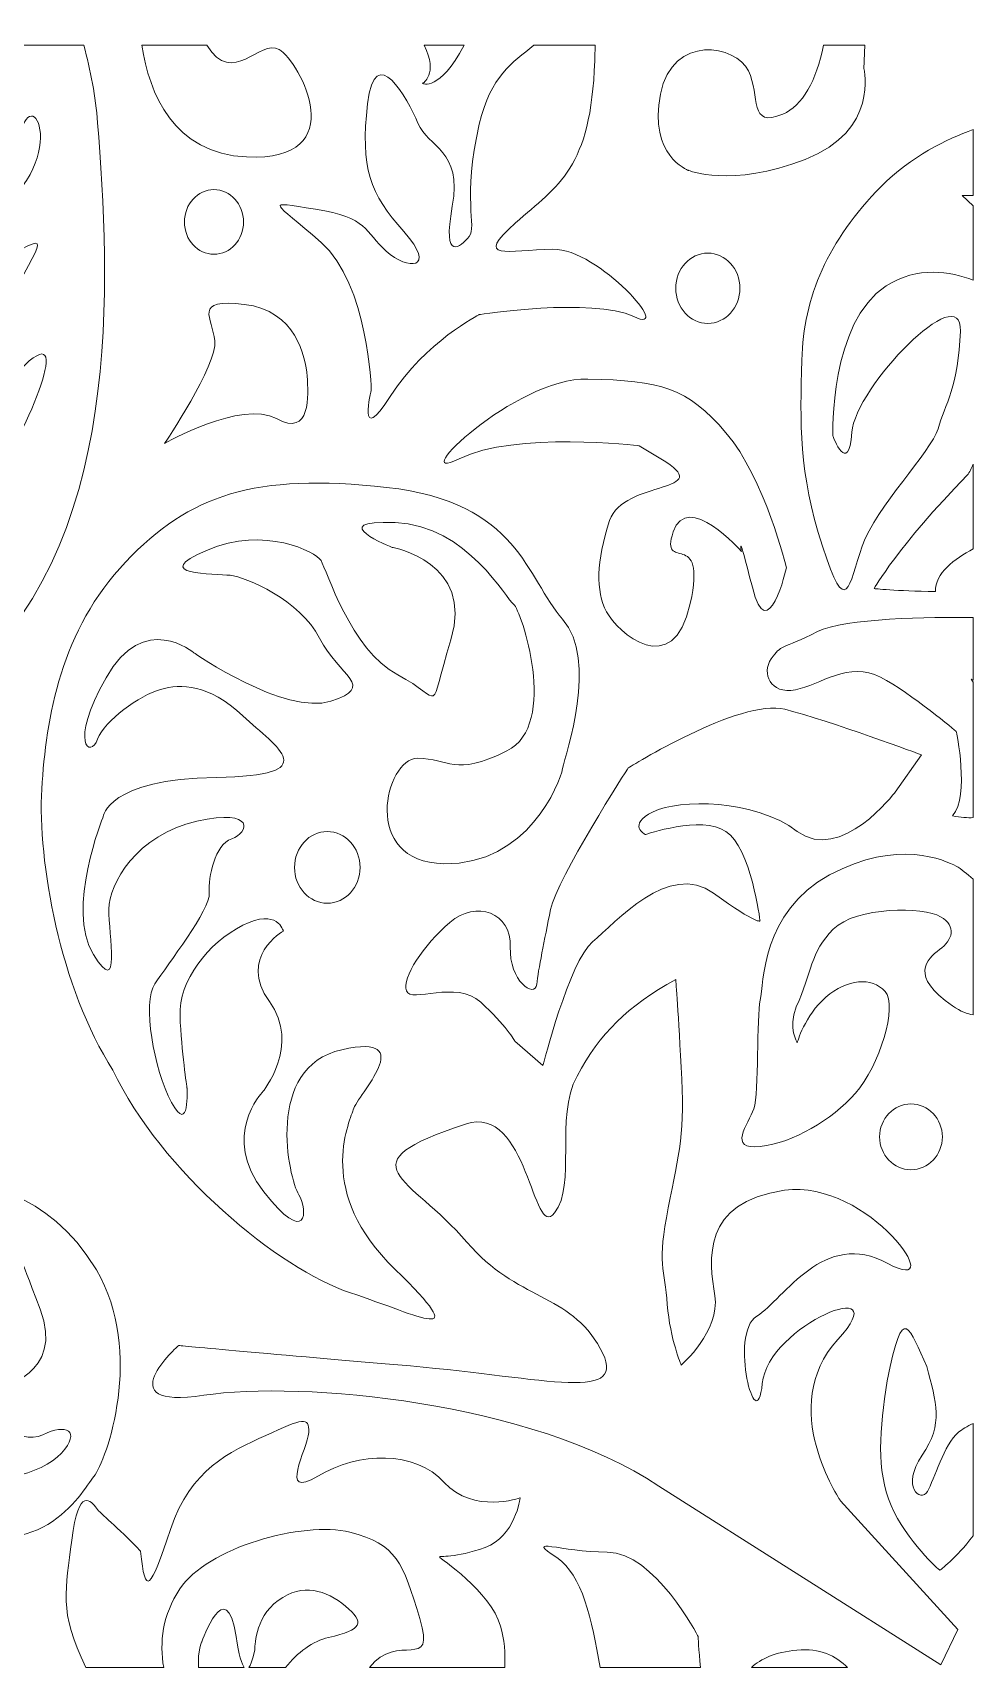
# Model space of a CAD drawing. Header units: millimetres. Extents: x -1200 to 1200, y -600 to 599.
# Drawn here: x 516 to 1200, y -594 to 599 of the extents above; entities that cross this region are included whole.
import ezdxf

# ---------------------------------------------------------------- set-up
doc = ezdxf.new("R2010")
doc.units = ezdxf.units.MM
doc.header["$MEASUREMENT"] = 0
doc.layers.add('Layer 1', color=7, linetype='Continuous')

msp = doc.modelspace()

# ---------------------------------------------------------------- linework, layer by layer
at = {"layer": 'Layer 1', "color": 250, "lineweight": 20}
for points, knots in [([(1121.1186, 589.9734), (1121.1186, 589.9734), (1120.4344, 572.7527), (1120.4344, 572.7527), (1120.4344, 572.7527), (1131.7198, 528.0442), (1077.7996, 507.0049), (1023.8794, 485.9654), (992.5304, 499.115), (992.5304, 499.115), (992.5304, 499.115), (963.6892, 509.6347), (972.467, 554.3433), (981.2447, 599.0519), (1027.6413, 589.8472), (1036.4189, 571.4379), (1045.1967, 553.0284), (1036.4189, 529.359), (1061.4982, 539.8787), (1075.802, 545.8785), (1086.0239, 564.2873), (1091.0063, 589.9734), (1091.0063, 589.9734), (1121.1186, 589.9734), (1121.1186, 589.9734)], [0, 0, 0, 0, 0.125, 0.125, 0.125, 0.25, 0.25, 0.25, 0.375, 0.375, 0.375, 0.5, 0.5, 0.5, 0.625, 0.625, 0.625, 0.75, 0.75, 0.75, 0.875, 0.875, 0.875, 1, 1, 1, 1]), ([(488.2016, 589.9734), (488.2016, 589.9734), (553.0094, 589.9734), (553.0094, 589.9734), (557.9209, 571.6609), (561.5229, 552.6871), (563.0149, 533.5998), (571.4794, 425.3086), (585.0227, 219.3779), (458.0543, 123.5135), (331.0858, 27.6492), (229.5111, 27.6492), (156.7158, 45.402), (83.9206, 63.1545), (44.9835, 91.5588), (-0.725, 54.2782), (-46.4335, 16.9976), (-34.5832, 73.8062), (-21.04, 105.7608), (-7.4967, 137.7157), (48.3694, 100.435), (-4.1109, 167.895), (-56.5912, 235.3552), (-58.2842, 299.2646), (-49.8195, 354.2978), (-41.355, 409.3311), (66.9913, 483.8923), (111.0072, 475.016), (155.023, 466.1395), (251.5189, 428.8591), (215.9677, 327.6688), (180.4166, 226.4788), (183.8024, 299.2646), (166.8732, 293.939), (149.9443, 288.6131), (94.0781, 336.5453), (161.7947, 356.0732), (229.5111, 375.6011), (136.4009, 430.6344), (119.4718, 427.0837), (102.5426, 423.5332), (78.8417, 439.5106), (22.9756, 405.7807), (-32.8906, 372.0506), (48.3694, 391.5786), (48.3694, 391.5786), (48.3694, 391.5786), (114.3929, 407.5558), (102.5426, 354.2978), (90.6923, 301.04), (68.6844, 352.5228), (44.9835, 343.6463), (21.2828, 334.77), (-5.8039, 313.4667), (-5.8039, 261.9842), (-5.8039, 210.5015), (14.5111, 176.7716), (14.5111, 176.7716), (14.5111, 176.7716), (53.4481, 116.4124), (33.1332, 190.9736), (12.8184, 265.5346), (41.598, 260.2088), (48.3694, 277.9616), (55.141, 295.7142), (88.9992, 276.1862), (77.1489, 196.2994), (65.2984, 116.4124), (80.5347, 130.6146), (121.1646, 100.435), (161.7947, 70.2555), (206.4929, 47.204), (161.7947, 105.7608), (117.0962, 164.318), (132.9457, 199.4839), (151.637, 230.0292), (170.3285, 260.5748), (231.2041, 254.8832), (231.2041, 226.4788), (231.2041, 198.0746), (227.8181, 171.4457), (190.574, 157.2436), (153.33, 143.0415), (202.4244, 105.7608), (226.1252, 88.0082), (249.826, 70.2555), (359.8654, 93.3339), (390.3378, 116.4124), (420.81, 139.4908), (506.8204, 225.0499), (414.0384, 167.895), (321.2565, 110.7402), (297.0883, 123.6603), (253.2118, 157.2436), (309.2174, 190.8267), (292.1488, 196.2994), (349.7079, 217.6024), (402.1881, 212.2767), (471.5975, 247.782), (493.6055, 283.2874), (515.6134, 318.7927), (551.1643, 405.7807), (496.9912, 343.6463), (442.818, 281.5121), (419.1174, 261.9842), (373.4085, 251.3325), (327.7, 240.6809), (320.9284, 269.085), (407.2668, 331.2194), (493.6055, 393.3536), (483.4478, 375.6011), (505.4558, 416.432), (527.4637, 457.2633), (529.1566, 453.7127), (466.5188, 418.2074), (393.7236, 414.6571), (348.0147, 416.432), (441.1251, 448.387), (542.6999, 473.2406), (524.078, 553.7193), (511.099, 535.9667), (498.1199, 518.214), (491.9123, 499.8698), (465.9545, 486.851), (409.5242, 485.6674), (366.637, 482.117), (447.8967, 517.0304), (474.8704, 531.9377), (484.6536, 565.6061), (488.2016, 589.9734)], [0, 0, 0, 0, 0.023255814, 0.023255814, 0.023255814, 0.046511628, 0.046511628, 0.046511628, 0.069767442, 0.069767442, 0.069767442, 0.093023256, 0.093023256, 0.093023256, 0.11627907, 0.11627907, 0.11627907, 0.139534884, 0.139534884, 0.139534884, 0.162790698, 0.162790698, 0.162790698, 0.186046512, 0.186046512, 0.186046512, 0.209302326, 0.209302326, 0.209302326, 0.23255814, 0.23255814, 0.23255814, 0.255813953, 0.255813953, 0.255813953, 0.279069767, 0.279069767, 0.279069767, 0.302325581, 0.302325581, 0.302325581, 0.325581395, 0.325581395, 0.325581395, 0.348837209, 0.348837209, 0.348837209, 0.372093023, 0.372093023, 0.372093023, 0.395348837, 0.395348837, 0.395348837, 0.418604651, 0.418604651, 0.418604651, 0.441860465, 0.441860465, 0.441860465, 0.465116279, 0.465116279, 0.465116279, 0.488372093, 0.488372093, 0.488372093, 0.511627907, 0.511627907, 0.511627907, 0.534883721, 0.534883721, 0.534883721, 0.558139535, 0.558139535, 0.558139535, 0.581395349, 0.581395349, 0.581395349, 0.604651163, 0.604651163, 0.604651163, 0.627906977, 0.627906977, 0.627906977, 0.651162791, 0.651162791, 0.651162791, 0.674418605, 0.674418605, 0.674418605, 0.697674419, 0.697674419, 0.697674419, 0.720930233, 0.720930233, 0.720930233, 0.744186047, 0.744186047, 0.744186047, 0.76744186, 0.76744186, 0.76744186, 0.790697674, 0.790697674, 0.790697674, 0.813953488, 0.813953488, 0.813953488, 0.837209302, 0.837209302, 0.837209302, 0.860465116, 0.860465116, 0.860465116, 0.88372093, 0.88372093, 0.88372093, 0.906976744, 0.906976744, 0.906976744, 0.930232558, 0.930232558, 0.930232558, 0.953488372, 0.953488372, 0.953488372, 0.976744186, 0.976744186, 0.976744186, 1, 1, 1, 1]), ([(595.2095, 589.9734), (595.2095, 589.9734), (642.3939, 589.9734), (642.3939, 589.9734), (661.6293, 559.0645), (680.6256, 595.2681), (695.062, 586.8575), (710.2982, 577.9812), (749.2351, 505.1954), (671.3611, 508.746), (618.1357, 511.1726), (600.5019, 555.0624), (595.2095, 589.9734)], [0, 0, 0, 0, 0.25, 0.25, 0.25, 0.5, 0.5, 0.5, 0.75, 0.75, 0.75, 1, 1, 1, 1]), ([(880.2325, 589.9734), (880.2325, 589.9734), (924.9762, 589.9734), (924.9762, 589.9734), (924.8754, 586.4052), (924.7572, 582.6526), (924.6211, 578.6913), (921.9125, 499.8698), (898.2115, 488.5078), (867.0619, 460.8137), (835.9124, 433.1196), (860.9674, 440.9308), (894.1485, 441.641), (927.3297, 442.351), (983.5342, 378.4415), (953.0619, 392.6436), (922.5896, 406.8457), (840.6525, 394.0638), (840.6525, 394.0638), (840.6525, 394.0638), (801.377, 374.181), (776.3218, 335.1251), (751.2667, 296.0693), (762.1014, 339.3857), (762.1014, 339.3857), (762.1014, 339.3857), (760.0699, 416.0772), (725.5345, 446.6116), (690.5031, 477.406), (683.071, 476.6866), (721.4715, 470.7553), (759.8719, 464.824), (757.3613, 454.4228), (772.936, 440.2207), (788.5108, 426.0187), (810.4147, 426.701), (785.802, 454.4228), (761.1896, 482.1447), (753.9698, 500.5965), (759.3927, 547.4467), (764.8157, 594.2968), (788.5108, 550.9974), (795.9596, 533.2446), (803.4084, 515.492), (828.4634, 514.0718), (821.0147, 472.8855), (813.5659, 431.6995), (827.1093, 443.0612), (833.2036, 450.8724), (839.2983, 458.6835), (827.7863, 477.8563), (840.6525, 532.5344), (849.0129, 568.0643), (864.8073, 577.2103), (880.2325, 589.9734)], [0, 0, 0, 0, 0.055555556, 0.055555556, 0.055555556, 0.111111111, 0.111111111, 0.111111111, 0.166666667, 0.166666667, 0.166666667, 0.222222222, 0.222222222, 0.222222222, 0.277777778, 0.277777778, 0.277777778, 0.333333333, 0.333333333, 0.333333333, 0.388888889, 0.388888889, 0.388888889, 0.444444444, 0.444444444, 0.444444444, 0.5, 0.5, 0.5, 0.555555556, 0.555555556, 0.555555556, 0.611111111, 0.611111111, 0.611111111, 0.666666667, 0.666666667, 0.666666667, 0.722222222, 0.722222222, 0.722222222, 0.777777778, 0.777777778, 0.777777778, 0.833333333, 0.833333333, 0.833333333, 0.888888889, 0.888888889, 0.888888889, 0.944444444, 0.944444444, 0.944444444, 1, 1, 1, 1]), ([(829.5526, 589.9734), (811.5943, 555.8598), (799.4207, 562.233), (799.4207, 562.233), (799.4207, 562.233), (811.2527, 568.856), (800.4966, 589.9734), (800.4966, 589.9734), (829.5526, 589.9734), (829.5526, 589.9734)], [0, 0, 0, 0, 0.333333333, 0.333333333, 0.333333333, 0.666666667, 0.666666667, 0.666666667, 1, 1, 1, 1]), ([(1199.95, 528.6601), (1199.95, 528.6601), (1199.95, 480.7056), (1199.95, 480.7056), (1199.95, 480.7056), (1191.9098, 480.7056), (1191.9098, 480.7056), (1191.9098, 480.7056), (1199.95, 473.2471), (1199.95, 473.2471), (1199.95, 473.2471), (1199.95, 419.0622), (1199.95, 419.0622), (1183.3748, 425.5289), (1159.6719, 429.5346), (1136.7355, 414.9577), (1095.355, 388.6585), (1097.8629, 305.8162), (1097.8629, 305.8162), (1097.8629, 305.8162), (1109.1488, 275.5721), (1111.6566, 308.4461), (1114.1645, 341.3199), (1191.9098, 421.5324), (1190.656, 382.0838), (1189.402, 342.6349), (1179.3703, 328.17), (1174.3543, 311.0759), (1169.3386, 293.9818), (1129.2119, 254.5329), (1119.1802, 225.6037), (1109.1488, 196.6745), (1107.8947, 171.6904), (1090.3392, 225.6037), (1072.7838, 279.5169), (1074.0377, 315.0209), (1075.2917, 361.0444), (1076.5456, 407.068), (1094.1011, 447.8316), (1132.9738, 487.2803), (1154.6028, 509.2299), (1180.8856, 521.8134), (1199.95, 528.6601)], [0, 0, 0, 0, 0.071428571, 0.071428571, 0.071428571, 0.142857143, 0.142857143, 0.142857143, 0.214285714, 0.214285714, 0.214285714, 0.285714286, 0.285714286, 0.285714286, 0.357142857, 0.357142857, 0.357142857, 0.428571429, 0.428571429, 0.428571429, 0.5, 0.5, 0.5, 0.571428571, 0.571428571, 0.571428571, 0.642857143, 0.642857143, 0.642857143, 0.714285714, 0.714285714, 0.714285714, 0.785714286, 0.785714286, 0.785714286, 0.857142857, 0.857142857, 0.857142857, 0.928571429, 0.928571429, 0.928571429, 1, 1, 1, 1]), ([(647.6461, 484.9748), (659.4882, 484.9748), (669.1464, 474.4063), (669.1464, 461.4483), (669.1464, 448.4904), (659.4882, 437.922), (647.6461, 437.922), (635.8043, 437.922), (626.1459, 448.4904), (626.1459, 461.4483), (626.1459, 474.4063), (635.8043, 484.9748), (647.6461, 484.9748)], [0, 0, 0, 0, 0.25, 0.25, 0.25, 0.5, 0.5, 0.5, 0.75, 0.75, 0.75, 1, 1, 1, 1]), ([(983.5342, 413.2368), (983.5342, 427.3167), (994.0289, 438.8005), (1006.8965, 438.8005), (1019.7641, 438.8005), (1030.2587, 427.3167), (1030.2587, 413.2368), (1030.2587, 399.1566), (1019.7641, 387.673), (1006.8965, 387.673), (994.0289, 387.673), (983.5342, 399.1566), (983.5342, 413.2368)], [0, 0, 0, 0, 0.25, 0.25, 0.25, 0.5, 0.5, 0.5, 0.75, 0.75, 0.75, 1, 1, 1, 1]), ([(669.6682, 401.5199), (707.2509, 397.2593), (714.3611, 363.1744), (715.377, 349.3271), (716.3928, 335.48), (718.4242, 304.5906), (693.0306, 318.4376), (667.6369, 332.2848), (611.7707, 300.3299), (611.7707, 300.3299), (611.7707, 300.3299), (650.369, 357.8485), (648.3376, 374.891), (646.3062, 391.9334), (632.0857, 405.7807), (669.6682, 401.5199)], [0, 0, 0, 0, 0.2, 0.2, 0.2, 0.4, 0.4, 0.4, 0.6, 0.6, 0.6, 0.8, 0.8, 0.8, 1, 1, 1, 1]), ([(919.655, 347.1969), (972.6997, 346.0135), (991.886, 341.2794), (1020.1011, 308.1409), (1048.3165, 275.0027), (1064.1169, 209.9098), (1064.1169, 209.9098), (1064.1169, 209.9098), (1050.5737, 150.7341), (1039.2875, 195.7076), (1028.0016, 240.6809), (1031.3873, 221.7448), (1031.3873, 221.7448), (1031.3873, 221.7448), (991.886, 266.7181), (981.7287, 235.9469), (971.571, 205.1758), (1006.558, 240.6809), (994.1432, 183.8724), (981.7287, 127.064), (941.0985, 162.7034), (933.1984, 177.955), (925.2983, 193.2065), (925.5992, 214.0887), (935.4555, 244.2316), (945.3119, 274.3742), (1015.1997, 263.7377), (972.6997, 289.2049), (972.6997, 289.2049), (956.8992, 298.673), (956.8992, 298.673), (956.8992, 298.673), (866.6105, 309.3245), (825.9806, 289.2049), (785.3505, 269.085), (866.6105, 348.3802), (919.655, 347.1969)], [0, 0, 0, 0, 0.083333333, 0.083333333, 0.083333333, 0.166666667, 0.166666667, 0.166666667, 0.25, 0.25, 0.25, 0.333333333, 0.333333333, 0.333333333, 0.416666667, 0.416666667, 0.416666667, 0.5, 0.5, 0.5, 0.583333333, 0.583333333, 0.583333333, 0.666666667, 0.666666667, 0.666666667, 0.75, 0.75, 0.75, 0.833333333, 0.833333333, 0.833333333, 0.916666667, 0.916666667, 0.916666667, 1, 1, 1, 1]), ([(773.2746, 268.3751), (869.7705, 257.7236), (874.8493, 202.3353), (901.2588, 172.5108), (927.6681, 142.6863), (903.2902, 74.5162), (901.2588, 63.8646), (899.2273, 53.2129), (875.8651, -6.4359), (814.9201, -5.3708), (753.9753, -4.3055), (772.2587, 71.3208), (795.6211, 71.3208), (818.9832, 71.3208), (822.0305, 57.4736), (860.6289, 76.6466), (899.2273, 95.8193), (870.7862, 179.9669), (865.7076, 183.1624), (860.6289, 186.358), (832.1879, 240.6809), (779.3691, 242.8114), (726.5502, 244.9416), (777.3375, 224.7036), (777.3375, 224.7036), (777.3375, 224.7036), (837.2666, 214.052), (819.9989, 157.5986), (802.7313, 101.1452), (815.936, 113.9271), (781.4006, 132.0348), (746.8652, 150.1425), (729.5974, 208.7262), (725.5345, 215.1172), (721.4715, 221.5081), (684.9044, 240.6809), (642.2432, 222.5734), (599.5818, 204.4656), (648.3376, 205.5306), (659.5108, 204.4656), (670.6841, 203.4004), (710.2982, 186.358), (724.5187, 158.6636), (738.7391, 130.9697), (766.1644, 123.5135), (732.6447, 112.862), (699.125, 102.2103), (633.1014, 148.0122), (633.1014, 148.0122), (633.1014, 148.0122), (596.5344, 178.9016), (569.1091, 129.9045), (541.6841, 80.9072), (557.9359, 71.3208), (563.0149, 85.1677), (568.0936, 99.0148), (593.4874, 117.1226), (608.7234, 121.3832), (623.9597, 125.6438), (643.2589, 125.6438), (668.6526, 102.2103), (694.0462, 78.7768), (728.5817, 58.5388), (649.3533, 57.4736), (570.1251, 56.4086), (567.0776, 28.7144), (567.0776, 28.7144), (567.0776, 28.7144), (539.6528, -38.3906), (559.9675, -71.4106), (580.2824, -104.4305), (571.1406, -56.4983), (571.1406, -38.3906), (571.1406, -20.2829), (591.4558, 15.9326), (635.1329, 25.5189), (678.8101, 35.1053), (672.7155, 16.9976), (660.5267, 12.7369), (648.3376, 8.4764), (643.2589, -14.9571), (644.2747, -26.6739), (645.2905, -38.3906), (613.8022, -78.8666), (604.6606, -92.7138), (595.5189, -106.5608), (603.6447, -154.4929), (616.8495, -178.9916), (630.0542, -203.4902), (628.0227, -168.34), (628.0227, -168.34), (628.0227, -168.34), (623.9596, -141.711), (622.9441, -116.1473), (621.9283, -90.5835), (643.2589, -62.8892), (668.6526, -50.1073), (694.0462, -37.3256), (698.1092, -54.3678), (698.1092, -54.3678), (698.1092, -54.3678), (664.5895, -73.5408), (687.9518, -105.4955), (711.3141, -137.4505), (682.8729, -171.5356), (682.8729, -171.5356), (682.8729, -171.5356), (652.4006, -203.4902), (683.8888, -243.9663), (715.377, -284.4423), (716.3928, -257.8134), (709.2825, -246.0965), (702.1723, -234.3799), (683.8888, -153.4279), (740.7706, -140.6459), (797.6525, -127.864), (751.9438, -173.6659), (748.8966, -184.3174), (745.8494, -194.9689), (721.4715, -243.9663), (779.3691, -300.4196), (837.2666, -356.873), (798.6682, -334.5048), (746.8652, -317.4624), (695.062, -300.4196), (608.7234, -229.054), (574.1881, -155.5581), (535.5898, -95.9093), (519.3376, -3.2404), (522.3849, 48.9524), (525.4321, 101.1452), (536.6053, 165.0546), (583.3297, 214.052), (630.0542, 263.0494), (676.7787, 279.0266), (773.2746, 268.3751)], [0, 0, 0, 0, 0.022222222, 0.022222222, 0.022222222, 0.044444444, 0.044444444, 0.044444444, 0.066666667, 0.066666667, 0.066666667, 0.088888889, 0.088888889, 0.088888889, 0.111111111, 0.111111111, 0.111111111, 0.133333333, 0.133333333, 0.133333333, 0.155555556, 0.155555556, 0.155555556, 0.177777778, 0.177777778, 0.177777778, 0.2, 0.2, 0.2, 0.222222222, 0.222222222, 0.222222222, 0.244444444, 0.244444444, 0.244444444, 0.266666667, 0.266666667, 0.266666667, 0.288888889, 0.288888889, 0.288888889, 0.311111111, 0.311111111, 0.311111111, 0.333333333, 0.333333333, 0.333333333, 0.355555556, 0.355555556, 0.355555556, 0.377777778, 0.377777778, 0.377777778, 0.4, 0.4, 0.4, 0.422222222, 0.422222222, 0.422222222, 0.444444444, 0.444444444, 0.444444444, 0.466666667, 0.466666667, 0.466666667, 0.488888889, 0.488888889, 0.488888889, 0.511111111, 0.511111111, 0.511111111, 0.533333333, 0.533333333, 0.533333333, 0.555555556, 0.555555556, 0.555555556, 0.577777778, 0.577777778, 0.577777778, 0.6, 0.6, 0.6, 0.622222222, 0.622222222, 0.622222222, 0.644444444, 0.644444444, 0.644444444, 0.666666667, 0.666666667, 0.666666667, 0.688888889, 0.688888889, 0.688888889, 0.711111111, 0.711111111, 0.711111111, 0.733333333, 0.733333333, 0.733333333, 0.755555556, 0.755555556, 0.755555556, 0.777777778, 0.777777778, 0.777777778, 0.8, 0.8, 0.8, 0.822222222, 0.822222222, 0.822222222, 0.844444444, 0.844444444, 0.844444444, 0.866666667, 0.866666667, 0.866666667, 0.888888889, 0.888888889, 0.888888889, 0.911111111, 0.911111111, 0.911111111, 0.933333333, 0.933333333, 0.933333333, 0.955555556, 0.955555556, 0.955555556, 0.977777778, 0.977777778, 0.977777778, 1, 1, 1, 1]), ([(1199.95, 285.2869), (1199.95, 285.2869), (1199.95, 223.6763), (1199.95, 223.6763), (1186.4354, 216.5551), (1172.1194, 205.8668), (1172.4278, 192.6339), (1143.4125, 193.0779), (1127.8666, 194.75), (1127.8666, 194.75), (1127.8666, 194.75), (1145.3391, 225.839), (1195.5806, 277.2092), (1197.3366, 279.5252), (1198.7731, 282.2545), (1199.95, 285.2869)], [0, 0, 0, 0, 0.2, 0.2, 0.2, 0.4, 0.4, 0.4, 0.6, 0.6, 0.6, 0.8, 0.8, 0.8, 1, 1, 1, 1]), ([(1199.95, 173.723), (1199.95, 173.723), (1199.95, 128.1817), (1199.95, 128.1817), (1199.95, 128.1817), (1198.3717, 128.9292), (1198.3717, 128.9292), (1198.3717, 128.9292), (1199.95, 126.7224), (1199.95, 126.7224), (1199.95, 126.7224), (1199.95, 28.1531), (1199.95, 28.1531), (1195.84, 27.9679), (1190.8883, 28.3335), (1184.9188, 29.4717), (1197.6992, 44.2846), (1187.6093, 90.8391), (1187.6093, 90.8391), (1187.6093, 90.8391), (1155.3221, 118.3486), (1132.452, 130.34), (1109.5819, 142.3313), (1088.7294, 124.6971), (1070.5681, 121.1702), (1052.4067, 117.6434), (1045.6802, 133.1615), (1053.0791, 143.7421), (1060.4782, 154.3226), (1059.8055, 150.0903), (1086.7118, 163.4925), (1106.6296, 173.4137), (1168.9305, 174.0577), (1199.95, 173.723)], [0, 0, 0, 0, 0.090909091, 0.090909091, 0.090909091, 0.181818182, 0.181818182, 0.181818182, 0.272727273, 0.272727273, 0.272727273, 0.363636364, 0.363636364, 0.363636364, 0.454545455, 0.454545455, 0.454545455, 0.545454545, 0.545454545, 0.545454545, 0.636363636, 0.636363636, 0.636363636, 0.727272727, 0.727272727, 0.727272727, 0.818181818, 0.818181818, 0.818181818, 0.909090909, 0.909090909, 0.909090909, 1, 1, 1, 1]), ([(948.9988, 64.3381), (948.9988, 64.3381), (1030.2587, 115.229), (1062.9884, 106.9443), (1095.7179, 98.6596), (1162.306, 73.8062), (1162.306, 73.8062), (1162.306, 73.8062), (1143.1195, 46.5855), (1143.1195, 46.5855), (1143.1195, 46.5855), (1103.6183, -5.489), (1072.0171, 18.1811), (1040.4164, 41.8513), (986.243, 41.8513), (967.0567, 32.3832), (947.8702, 22.9152), (961.4135, 15.814), (961.4135, 15.814), (961.4135, 15.814), (1002.0436, 30.0162), (1020.1011, 18.1811), (1038.1589, 6.3462), (1044.9307, -46.912), (1044.9307, -46.912), (1044.9307, -46.912), (1043.802, -50.4624), (1011.0725, -26.7922), (978.3428, -3.122), (939.97, -48.0955), (923.041, -62.2976), (906.1118, -76.4997), (886.9255, -152.2443), (886.9255, -152.2443), (886.9255, -152.2443), (866.6105, -134.4915), (866.6105, -134.4915), (866.6105, -134.4915), (859.8387, -122.6564), (841.7811, -106.0874), (823.7235, -89.5182), (790.9938, -107.2709), (787.608, -97.8029), (784.2222, -88.3347), (800.0226, -64.6646), (819.209, -48.0955), (838.3952, -31.5262), (864.3533, -40.9943), (863.2246, -65.848), (862.0961, -90.7017), (881.2824, -103.7204), (882.411, -93.0688), (883.5395, -82.4172), (888.0541, -61.1138), (892.5685, -38.6273), (897.0829, -16.1408), (948.9988, 64.3381), (948.9988, 64.3381)], [0, 0, 0, 0, 0.052631579, 0.052631579, 0.052631579, 0.105263158, 0.105263158, 0.105263158, 0.157894737, 0.157894737, 0.157894737, 0.210526316, 0.210526316, 0.210526316, 0.263157895, 0.263157895, 0.263157895, 0.315789474, 0.315789474, 0.315789474, 0.368421053, 0.368421053, 0.368421053, 0.421052632, 0.421052632, 0.421052632, 0.473684211, 0.473684211, 0.473684211, 0.526315789, 0.526315789, 0.526315789, 0.578947368, 0.578947368, 0.578947368, 0.631578947, 0.631578947, 0.631578947, 0.684210526, 0.684210526, 0.684210526, 0.736842105, 0.736842105, 0.736842105, 0.789473684, 0.789473684, 0.789473684, 0.842105263, 0.842105263, 0.842105263, 0.894736842, 0.894736842, 0.894736842, 0.947368421, 0.947368421, 0.947368421, 1, 1, 1, 1]), ([(706.2352, -8.0336), (706.2352, 6.3396), (716.9579, 18.0628), (730.1053, 18.0628), (743.2526, 18.0628), (753.9753, 6.3396), (753.9753, -8.0336), (753.9753, -22.4069), (743.2526, -34.1298), (730.1053, -34.1298), (716.9579, -34.1298), (706.2352, -22.4069), (706.2352, -8.0336)], [0, 0, 0, 0, 0.25, 0.25, 0.25, 0.5, 0.5, 0.5, 0.75, 0.75, 0.75, 1, 1, 1, 1]), ([(1199.95, -16.5834), (1199.95, -16.5834), (1199.95, -115.2023), (1199.95, -115.2023), (1195.7805, -114.7802), (1190.8182, -112.8615), (1184.9188, -108.781), (1153.3041, -86.9146), (1166.0846, -74.9233), (1175.5016, -67.8694), (1184.9188, -60.8157), (1188.282, -50.9405), (1176.1744, -43.8868), (1164.0665, -36.833), (1114.963, -36.1281), (1098.1469, -53.0566), (1081.3306, -69.9853), (1082.6757, -84.0931), (1071.2407, -109.4865), (1065.1865, -125.8019), (1071.9134, -134.9855), (1071.9134, -135.5852), (1071.9134, -135.5852), (1077.2945, -115.8348), (1092.7655, -102.4328), (1108.2365, -89.0306), (1126.3981, -87.6198), (1135.8152, -98.2004), (1145.2322, -108.781), (1131.7793, -152.514), (1114.2903, -172.2645), (1096.8014, -192.0149), (1069.2228, -208.2386), (1045.0074, -211.0598), (1020.7919, -213.8814), (1036.2628, -194.8365), (1040.2989, -183.5505), (1044.3347, -172.2645), (1042.3168, -116.5403), (1045.0074, -104.5489), (1047.6979, -92.5575), (1045.6802, -40.3599), (1095.4561, -13.5558), (1145.2322, 13.2483), (1179.5375, -2.9753), (1187.6093, -7.2075), (1191.1535, -9.0659), (1195.4759, -12.8281), (1199.95, -16.5834)], [0, 0, 0, 0, 0.0625, 0.0625, 0.0625, 0.125, 0.125, 0.125, 0.1875, 0.1875, 0.1875, 0.25, 0.25, 0.25, 0.3125, 0.3125, 0.3125, 0.375, 0.375, 0.375, 0.4375, 0.4375, 0.4375, 0.5, 0.5, 0.5, 0.5625, 0.5625, 0.5625, 0.625, 0.625, 0.625, 0.6875, 0.6875, 0.6875, 0.75, 0.75, 0.75, 0.8125, 0.8125, 0.8125, 0.875, 0.875, 0.875, 0.9375, 0.9375, 0.9375, 1, 1, 1, 1]), ([(1103.3926, -468.7148), (1103.3926, -468.7148), (1188.7153, -562.4487), (1188.7153, -562.4487), (1188.7153, -562.4487), (1176.5263, -588.0125), (1176.5263, -588.0125), (1176.5263, -588.0125), (971.3453, -458.0632), (971.3453, -458.0632), (877.8967, -396.284), (711.3141, -381.3717), (640.2116, -392.0233), (569.1091, -402.6749), (621.9283, -355.8079), (621.9283, -355.8079), (621.9283, -355.8079), (690.999, -362.199), (790.5423, -370.7203), (890.0857, -379.2413), (951.0303, -398.4144), (928.6839, -357.9384), (906.3374, -317.4624), (868.2461, -323.3197), (831.68, -280.7139), (789.8052, -231.923), (740.6926, -224.4697), (830.6633, -194.7027), (876.4588, -179.5512), (879.1669, -280.4498), (895.4175, -259.4111), (911.6681, -238.3728), (895.2676, -190.8232), (911.7548, -159.8187), (928.2421, -128.8143), (948.5342, -109.0811), (983.5342, -89.5182), (983.5342, -89.5182), (984.8887, -105.8507), (987.5973, -153.4279), (990.306, -201.005), (986.243, -215.2069), (978.1168, -255.683), (969.9911, -296.159), (975.4083, -300.4196), (977.4396, -325.9835), (979.4712, -351.5473), (987.5973, -370.0102), (987.5973, -370.0102), (987.5973, -370.0102), (1016.0382, -345.1564), (1011.975, -319.5926), (1007.9123, -294.0288), (1001.8178, -251.4223), (1062.7625, -242.9012), (1123.7073, -234.3799), (1184.6524, -321.7229), (1137.928, -296.159), (1091.2035, -270.5953), (1062.7625, -321.7229), (1042.4476, -334.5048), (1022.1327, -347.2868), (1042.4476, -426.1084), (1046.5107, -383.5022), (1050.5737, -340.8957), (1146.0538, -302.55), (1101.3609, -351.5473), (1056.668, -400.5447), (1103.3926, -468.7148), (1103.3926, -468.7148)], [0, 0, 0, 0, 0.043478261, 0.043478261, 0.043478261, 0.086956522, 0.086956522, 0.086956522, 0.130434783, 0.130434783, 0.130434783, 0.173913043, 0.173913043, 0.173913043, 0.217391304, 0.217391304, 0.217391304, 0.260869565, 0.260869565, 0.260869565, 0.304347826, 0.304347826, 0.304347826, 0.347826087, 0.347826087, 0.347826087, 0.391304348, 0.391304348, 0.391304348, 0.434782609, 0.434782609, 0.434782609, 0.47826087, 0.47826087, 0.47826087, 0.52173913, 0.52173913, 0.52173913, 0.565217391, 0.565217391, 0.565217391, 0.608695652, 0.608695652, 0.608695652, 0.652173913, 0.652173913, 0.652173913, 0.695652174, 0.695652174, 0.695652174, 0.739130435, 0.739130435, 0.739130435, 0.782608696, 0.782608696, 0.782608696, 0.826086957, 0.826086957, 0.826086957, 0.869565217, 0.869565217, 0.869565217, 0.913043478, 0.913043478, 0.913043478, 0.956521739, 0.956521739, 0.956521739, 1, 1, 1, 1]), ([(1131.8335, -204.023), (1131.8335, -190.8228), (1142.1001, -180.0569), (1154.6877, -180.0569), (1167.2755, -180.0569), (1177.5421, -190.8228), (1177.5421, -204.023), (1177.5421, -217.223), (1167.2755, -227.989), (1154.6877, -227.989), (1142.1001, -227.989), (1131.8335, -217.223), (1131.8335, -204.023)], [0, 0, 0, 0, 0.25, 0.25, 0.25, 0.5, 0.5, 0.5, 0.75, 0.75, 0.75, 1, 1, 1, 1]), ([(466.8235, -236.1622), (471.3606, -238.0652), (526.712, -240.9201), (562.1007, -300.867), (597.4893, -360.8143), (569.36, -439.7922), (560.2859, -451.2108), (551.2117, -462.6293), (519.1599, -522.6489), (442.3236, -480.7086), (312.8253, -410.0229), (496.291, -301.5543), (464.1013, -433.1314), (464.1013, -433.1314), (435.9719, -444.55), (459.5642, -451.2108), (483.1568, -457.8715), (522.175, -450.2591), (536.6934, -434.0829), (551.2117, -417.9067), (540.3231, -412.1976), (523.0823, -420.7613), (505.8418, -429.3252), (477.7123, -405.5366), (473.1754, -393.1667), (468.6383, -380.7966), (477.7123, -382.6997), (491.3235, -386.5059), (491.3235, -386.5059), (539.4156, -376.9905), (521.2676, -329.4134), (503.1195, -281.8362), (508.5641, -297.0609), (508.5641, -297.0609), (508.5641, -297.0609), (480.4344, -262.8055), (451.3977, -246.6292), (422.3611, -230.453), (462.2864, -234.2592), (466.8235, -236.1622)], [0, 0, 0, 0, 0.076923077, 0.076923077, 0.076923077, 0.153846154, 0.153846154, 0.153846154, 0.230769231, 0.230769231, 0.230769231, 0.307692308, 0.307692308, 0.307692308, 0.384615385, 0.384615385, 0.384615385, 0.461538462, 0.461538462, 0.461538462, 0.538461538, 0.538461538, 0.538461538, 0.615384615, 0.615384615, 0.615384615, 0.692307692, 0.692307692, 0.692307692, 0.769230769, 0.769230769, 0.769230769, 0.846153846, 0.846153846, 0.846153846, 0.923076923, 0.923076923, 0.923076923, 1, 1, 1, 1]), ([(1199.95, -412.5935), (1199.95, -412.5935), (1199.95, -494.3661), (1199.95, -494.3661), (1187.5026, -510.4122), (1175.6257, -519.337), (1175.6257, -519.337), (1175.6257, -519.337), (1151.1777, -498.0442), (1140.1975, -472.1366), (1129.2171, -446.2292), (1131.8077, -417.1796), (1137.4523, -381.4604), (1149.1282, -321.2334), (1153.3149, -344.7308), (1166.2756, -371.0862), (1172.9536, -397.4416), (1178.6166, -412.4841), (1162.8287, -435.6527), (1147.0409, -458.8216), (1161.7716, -470.3564), (1166.6534, -461.9403), (1171.5353, -453.5241), (1178.7612, -427.5483), (1189.217, -418.9762), (1191.7603, -416.891), (1195.6289, -414.5058), (1199.95, -412.5935)], [0, 0, 0, 0, 0.111111111, 0.111111111, 0.111111111, 0.222222222, 0.222222222, 0.222222222, 0.333333333, 0.333333333, 0.333333333, 0.444444444, 0.444444444, 0.444444444, 0.555555556, 0.555555556, 0.555555556, 0.666666667, 0.666666667, 0.666666667, 0.777777778, 0.777777778, 0.777777778, 0.888888889, 0.888888889, 0.888888889, 1, 1, 1, 1]), ([(859.1326, -590.0266), (859.1326, -590.0266), (760.8919, -590.0266), (760.8919, -590.0266), (780.5366, -563.4072), (809.415, -594.1797), (797.3552, -554.4339), (784.8812, -513.3226), (780.7494, -500.406), (746.5603, -491.7133), (712.3714, -483.0206), (642.3867, -502.9503), (622.7848, -532.8495), (610.2337, -551.9939), (607.8843, -571.56), (611.0925, -590.0266), (611.0925, -590.0266), (554.5181, -590.0266), (554.5181, -590.0266), (534.2053, -548.8283), (539.9694, -533.3893), (544.2005, -497.3163), (548.9317, -456.9765), (558.7388, -469.303), (562.1314, -474.0804), (565.5241, -478.8577), (576.8203, -486.7862), (594.2075, -505.4335), (597.7638, -538.9989), (600.9943, -533.9107), (615.9865, -489.6395), (630.9788, -445.3685), (658.6597, -433.4945), (685.3898, -421.1875), (712.1195, -408.8806), (717.1447, -407.1487), (716.5721, -418.9842), (715.9997, -430.8195), (693.6267, -468.6539), (723.309, -450.8195), (752.9916, -432.985), (793.7408, -432.0771), (815.1752, -455.3935), (836.6094, -478.71), (870.417, -466.6056), (870.417, -466.6056), (870.417, -466.6056), (866.7748, -494.8421), (844.8987, -502.7614), (823.0229, -510.6806), (811.6111, -508.6435), (811.6112, -509.5854), (811.6113, -510.5272), (848.8026, -534.3928), (856.1609, -560.0397), (858.8936, -569.5638), (859.8408, -579.7454), (859.1326, -590.0266)], [0, 0, 0, 0, 0.052631579, 0.052631579, 0.052631579, 0.105263158, 0.105263158, 0.105263158, 0.157894737, 0.157894737, 0.157894737, 0.210526316, 0.210526316, 0.210526316, 0.263157895, 0.263157895, 0.263157895, 0.315789474, 0.315789474, 0.315789474, 0.368421053, 0.368421053, 0.368421053, 0.421052632, 0.421052632, 0.421052632, 0.473684211, 0.473684211, 0.473684211, 0.526315789, 0.526315789, 0.526315789, 0.578947368, 0.578947368, 0.578947368, 0.631578947, 0.631578947, 0.631578947, 0.684210526, 0.684210526, 0.684210526, 0.736842105, 0.736842105, 0.736842105, 0.789473684, 0.789473684, 0.789473684, 0.842105263, 0.842105263, 0.842105263, 0.894736842, 0.894736842, 0.894736842, 0.947368421, 0.947368421, 0.947368421, 1, 1, 1, 1]), ([(1001.6021, -590.0266), (1001.6021, -590.0266), (928.4992, -590.0266), (928.4992, -590.0266), (922.3192, -554.8767), (915.897, -522.6785), (896.9734, -510.1452), (872.8509, -494.1687), (899.5123, -506.1511), (933.7919, -506.1511), (968.0713, -506.1511), (999.8115, -567.3941), (999.8115, -567.3941), (999.8115, -567.3941), (1000.3031, -577.1389), (1001.6021, -590.0266)], [0, 0, 0, 0, 0.2, 0.2, 0.2, 0.4, 0.4, 0.4, 0.6, 0.6, 0.6, 0.8, 0.8, 0.8, 1, 1, 1, 1]), ([(669.7331, -590.0266), (669.7331, -590.0266), (636.465, -590.0266), (636.465, -590.0266), (635.517, -577.3755), (638.7576, -571.2519), (638.7576, -571.2519), (638.7576, -571.2519), (656.5773, -520.7974), (663.7053, -567.5145), (665.8165, -581.3512), (667.8775, -587.8004), (669.7331, -590.0266)], [0, 0, 0, 0, 0.25, 0.25, 0.25, 0.5, 0.5, 0.5, 0.75, 0.75, 0.75, 1, 1, 1, 1]), ([(699.7634, -590.0266), (699.7634, -590.0266), (672.9274, -590.0266), (672.9274, -590.0266), (675.6238, -586.8476), (677.391, -576.7526), (677.391, -576.7526), (677.391, -576.7526), (676.59, -554.3284), (694.4101, -541.2475), (712.2302, -528.1669), (729.1193, -533.7419), (743.325, -545.4685), (757.5306, -557.195), (755.929, -562.612), (730.981, -568.218), (719.9034, -570.7073), (708.2187, -579.1786), (699.7634, -590.0266)], [0, 0, 0, 0, 0.166666667, 0.166666667, 0.166666667, 0.333333333, 0.333333333, 0.333333333, 0.5, 0.5, 0.5, 0.666666667, 0.666666667, 0.666666667, 0.833333333, 0.833333333, 0.833333333, 1, 1, 1, 1]), ([(1108.5653, -590.0266), (1108.5653, -590.0266), (1038.6257, -590.0266), (1038.6257, -590.0266), (1045.372, -583.6798), (1055.7822, -578.8697), (1071.671, -577.3351), (1088.2652, -575.7322), (1100.1358, -581.646), (1108.5653, -590.0266)], [0, 0, 0, 0, 0.333333333, 0.333333333, 0.333333333, 0.666666667, 0.666666667, 0.666666667, 1, 1, 1, 1])]:
    msp.add_open_spline(points, degree=3, knots=knots, dxfattribs=at)

doc.saveas('drawing.dxf')
